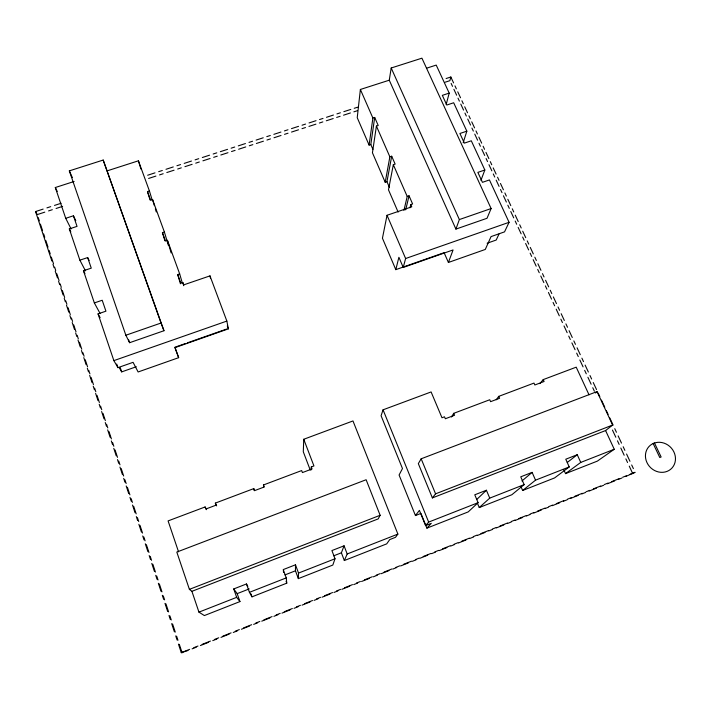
<?xml version="1.0" encoding="UTF-8"?>
<svg xmlns="http://www.w3.org/2000/svg" width="711" height="711" viewBox="0 0 711 711"><rect width="100%" height="100%" fill="white"/><g stroke="black" fill="none" stroke-linecap="round" stroke-linejoin="round"><path stroke-width="1.07" d="M310.227 470.015L303.295 451.787L303.748 439.265L352.976 420.948L397.884 534.094L395.494 537.32L389.744 539.578L386.695 543.871L344.328 560.535L347.19 553.976L344.071 545.808L331.913 550.563L335.014 558.757L332.819 565.058L298.344 578.621L295.474 570.791L295.483 564.801L283.245 569.591L286.266 577.883L286.764 583.171L251.996 596.84L249.428 592.343L246.468 583.962L233.732 588.939L236.665 597.347L239.954 601.577L204.377 615.566L198.947 612.144L191.908 591.33L189.402 589.357L176.808 552.074L366.129 479.738L380.136 515.279L378.19 518.897L191.908 591.33M298.344 578.621L298.522 573.075L295.483 564.801M311.062 469.971L311.302 466.94L313.933 465.945L303.748 439.265M389.264 80.192L455.911 229.102L487.017 218.277L491.114 208.554L421.925 58.178L391.192 67.998L389.264 80.192L360.379 89.47L357.233 117.697L369.098 145.088L370.813 144.52L374.688 117.439L372.884 118.026L369.098 145.088M374.688 117.439L378.208 125.474L376.403 126.06L372.44 152.785L385.211 182.265L386.944 181.678L391.69 156.224L389.868 156.829L385.211 182.265M391.69 156.224L395.147 164.099L393.325 164.712L388.482 189.81L398.124 212.074M403.919 210.456L407.207 196.432L409.047 195.809L412.611 203.959L410.78 204.581L411.758 206.821L387.033 215.282L382.438 238.229L395.805 269.647L444.099 252.689L448.41 262.466L485.284 249.445L491.043 236.603L504.543 231.866L509.076 222.312L489.444 179.936L482.44 182.336L477.854 172.382L484.84 170.009L471.304 140.796L464.363 143.124L459.91 133.481L466.843 131.171L453.68 102.766L446.792 105.032L442.331 95.354L449.201 93.114L436.216 65.092L426.751 68.14M405.697 209.852L409.047 195.809M409.989 207.772L410.78 204.581M395.805 269.647L398.889 257.284L403.235 267.443L453.076 249.943L448.41 262.466M446.099 78.53L450.836 77.001L449.876 80.672L445.175 82.2M446.179 104.499L449.201 93.114M403.235 267.443L405.617 258.52L387.033 215.282M463.163 142.787L466.843 131.171M589.028 394.818L576.212 367.169L543.231 379.603L544.093 381.496L534.841 384.98L533.988 383.087L498.749 396.365L499.593 398.276L490.59 401.671L489.755 399.751L453.725 413.331L454.551 415.268L445.326 418.743L444.508 416.806L441.984 417.757L431.106 391.939L383.06 409.82L381.087 415.748L402.47 468.549L399.084 475.001L415.446 515.555L420.939 513.413L426.911 528.14L468.211 511.902L478.094 502.695L474.77 494.794L486.404 490.243L489.746 498.127L479.25 507.556L477.277 502.89M455.911 229.102L459.359 219.566L391.192 67.998M480.947 180.327L484.84 170.009M344.328 560.535L341.387 552.803L344.071 545.808M499.006 233.99L496.207 240.034L487.133 243.224M421.17 458.791L418.326 463.625L432.377 497.913L605.585 430.555L612.624 425.062L597.027 391.601L421.17 458.791L435.567 493.834L432.377 497.913M451.494 416.993L453.725 413.331M496.234 399.786L498.749 396.365M415.446 515.555L419.41 510.374L425.569 525.589L431.257 523.349L426.911 528.14M539.827 383.629L543.231 379.603M425.569 525.589L428.662 522.087L478.094 502.695M476.894 499.335L486.404 490.243M595.56 392.979L597.027 391.601M521.972 480.965L532.112 472.38L535.525 480.165L522.638 490.492L521.039 486.804M532.112 472.38L520.745 476.823L524.14 484.626L511.849 494.74L479.25 507.556M567.271 462.461L577.261 454.729L580.745 462.417L565.538 473.624L563.903 469.971M577.261 454.729L565.769 459.217L569.235 466.931L554.616 477.916L522.638 490.492M605.585 430.555L614.26 449.263L597.356 461.119L565.538 473.624M625.538 476.566L635.101 472.308L629.964 474.353M178.452 644.122L181.278 652.671L189.633 649.347M193.801 647.694L197.969 646.041M202.128 644.388L210.429 641.082M214.58 639.438L218.721 637.794M222.854 636.149L231.102 632.87M235.225 631.235L239.34 629.599M243.446 627.964L251.65 624.702M255.738 623.076L259.826 621.45M263.914 619.832L272.064 616.588M276.135 614.971L280.196 613.362M284.249 611.744L292.354 608.527M296.398 606.918L300.433 605.319M304.468 603.71L312.52 600.511M316.537 598.92L320.545 597.32M324.554 595.729L332.561 592.547M336.552 590.965L340.542 589.375M344.524 587.793L352.478 584.638M356.442 583.056L360.406 581.482M364.37 579.909L372.271 576.763M376.217 575.199L380.154 573.635M384.091 572.071L391.948 568.951M395.867 567.387L399.786 565.832M403.697 564.276L411.5 561.175M415.402 559.628L419.294 558.082M423.178 556.535L430.937 553.451M434.812 551.914L438.678 550.376M442.544 548.839L450.259 545.772M454.107 544.244L457.955 542.715M461.795 541.187L469.464 538.138M473.286 536.618L477.108 535.099M480.929 533.579L488.555 530.557M492.359 529.046L496.154 527.535M499.949 526.024L507.53 523.012M511.307 521.51L515.084 520.008M518.852 518.515L526.389 515.519M530.148 514.026L533.899 512.533M537.649 511.04L545.133 508.063M548.874 506.579L552.607 505.094M556.331 503.619L563.779 500.66M567.494 499.184L571.2 497.709M574.906 496.234L582.3 493.292M585.997 491.825L589.686 490.359M593.365 488.901L600.724 485.977M604.394 484.52L608.056 483.062M611.718 481.605L619.032 478.699M622.685 477.25L626.329 475.801M181.278 652.671L187.98 650.494M192.121 648.841L196.263 647.197M200.395 645.552L208.643 642.282M212.758 640.638L216.873 639.011M220.979 637.376L229.173 634.114M233.261 632.488L237.35 630.861M241.429 629.244L249.579 626.009M253.649 624.391L257.711 622.774M261.764 621.165L269.86 617.948M273.904 616.339L277.939 614.731M281.974 613.131L290.017 609.931M294.034 608.332L298.042 606.741M302.051 605.15L310.049 601.968M314.04 600.386L318.03 598.795M322.012 597.213L329.957 594.058M333.93 592.476L337.894 590.903M341.849 589.33L349.75 586.193M353.696 584.62L357.633 583.056M361.561 581.491L369.418 578.372M373.337 576.817L377.248 575.252M381.158 573.706L388.97 570.595M392.863 569.049L396.756 567.502M400.64 565.956L408.398 562.872M412.273 561.335L416.139 559.797M420.005 558.259L427.711 555.193M431.568 553.665L435.408 552.136M439.247 550.616L446.917 547.568M450.738 546.048L454.56 544.528M458.382 543.008L465.998 539.978M469.802 538.467L473.597 536.956M477.392 535.454L484.973 532.441M488.75 530.939L492.527 529.437M496.296 527.935L503.832 524.94M507.583 523.447L511.342 521.954M515.093 520.47L522.576 517.492M526.309 516.008L530.042 514.524M533.774 513.04L541.213 510.08M544.928 508.605L548.634 507.13M552.34 505.663L559.735 502.721M563.432 501.255L567.12 499.789M570.8 498.322L578.159 495.398M581.829 493.941L585.491 492.483M589.152 491.025L596.467 488.119M600.111 486.671L603.755 485.222M607.398 483.773L614.668 480.885M618.294 479.445L621.921 478.005M233.732 588.939L237.181 593.632L249.197 588.921M284.88 574.941L295.474 570.791M333.726 555.798L341.387 552.803M198.947 612.144L236.665 597.347M249.428 592.343L286.266 577.883M298.522 573.075L335.014 558.757M347.19 553.976L397.884 534.094M489.746 498.127L524.14 484.626M535.525 480.165L569.235 466.931M580.745 462.417L614.26 449.263M189.402 589.357L380.136 515.279M435.567 493.834L612.624 425.062M206.59 509.689L205.106 506.961L168.089 520.905L178.541 551.807M205.106 506.961L205.826 509.023L216.064 505.157L215.335 503.104L253.791 488.608L254.529 490.643L264.208 486.999L263.461 484.964L301.668 470.566L302.424 472.575L312.067 468.94L311.302 466.94M74.104 181.483L55.307 187.526L65.723 218.304L73.429 215.789L77.037 226.382L69.314 228.915L79.881 260.164L87.657 257.569L91.266 268.145L83.463 270.758L94.35 302.93L102.206 300.255L105.93 311.178L98.056 313.88L113.867 360.628L117.946 367.649L133.081 362.334L138.121 371.977L178.657 357.669L174.933 347.217L185.26 343.591M152.296 200.475L149.426 190.975L147.488 191.606L150.59 200.102L152.518 199.471L164.383 231.99L162.437 232.639L165.476 240.985L167.423 240.327L179.67 273.886L177.706 274.553L180.843 283.191L182.816 282.516L183.678 284.88L209.985 275.877L226.853 321.079L228.364 328.864L174.942 347.635L178.657 357.669M119.155 367.498L121.679 371.889L136.316 366.734M113.867 360.628L226.853 321.079M405.617 258.52L509.076 222.312M187.322 342.862L226.578 329.077M129.606 342.702L163.974 330.731L103.193 160.055L69.331 170.871L125.856 335.236L129.606 342.702L128.522 339.556M125.856 335.236L161.015 323.034L163.974 330.731M459.359 219.566L491.114 208.554M51.885 261.017L35.55 211.558L43.14 209.096M46.926 207.87L50.712 206.643M54.498 205.417L61.102 203.284M147.657 175.235L154.998 172.853M158.66 171.671L162.321 170.48M165.983 169.298L173.28 166.934M176.923 165.752L180.567 164.57M184.202 163.388L191.472 161.041M195.09 159.868L198.716 158.686M202.333 157.522L209.558 155.176M213.158 154.011L216.757 152.847M220.357 151.674L227.547 149.346M231.128 148.19L234.71 147.026M238.292 145.871L245.437 143.551M249.001 142.396L252.565 141.24M256.12 140.094L263.23 137.783M266.776 136.636L270.322 135.49M273.859 134.343L280.925 132.05M284.453 130.913L287.982 129.766M291.501 128.629L298.531 126.345M302.042 125.216L305.543 124.078M309.045 122.941L316.04 120.674M319.532 119.546L323.016 118.417M326.5 117.288L333.45 115.031M336.925 113.911L340.391 112.782M343.857 111.663L350.781 109.423M354.229 108.303L357.677 107.183M44.793 212.145L37.256 214.589L35.55 211.558M48.561 210.918L52.321 209.701M56.071 208.483L62.63 206.35M148.608 178.452L155.905 176.088M159.54 174.906L163.183 173.724M166.818 172.542L174.071 170.187M177.688 169.014L181.305 167.84M184.922 166.667L192.139 164.321M195.738 163.157L199.338 161.992M202.928 160.819L210.101 158.491M213.682 157.327L217.264 156.171M220.837 155.007L227.973 152.696M231.537 151.541L235.101 150.385M238.656 149.23L245.748 146.928M249.294 145.773L252.832 144.626M256.369 143.48L263.434 141.187M266.954 140.04L270.473 138.903M273.993 137.756L281.014 135.481M284.524 134.343L288.026 133.206M291.528 132.068L298.513 129.802M301.997 128.673L305.481 127.536M308.956 126.407L315.906 124.158M319.381 123.03L322.838 121.901M326.305 120.781L333.219 118.541M336.667 117.422L340.116 116.302M343.555 115.182L350.425 112.951M353.865 111.84L357.286 110.729M107.237 170.836L138.414 160.81L149.426 190.975M98.056 313.88L100.118 317.63M246.468 583.962L247.837 586.442M94.35 302.93L100.109 313.533M83.463 270.758L84.956 273.593M79.881 260.164L85.436 270.793M69.314 228.915L70.816 231.875M65.723 218.304L71.082 228.924M87.657 257.569L89.115 260.484M55.307 187.526L57.253 191.455M73.429 215.789L75.784 220.632M654.502 443.033L661.132 456.986L659.781 457.52L653.16 443.557M215.335 503.104L216.651 505.885M450.836 77.001L453.591 82.911M454.978 85.871L456.355 88.839M457.742 91.808L460.524 97.771M461.919 100.766L463.314 103.753M464.71 106.757L467.518 112.773M468.922 115.786L470.327 118.808M471.74 121.83L474.566 127.9M475.988 130.94L477.401 133.988M478.832 137.045L481.685 143.16M483.116 146.235L484.547 149.31M485.977 152.385L488.857 158.562M490.306 161.664L491.745 164.765M493.194 167.867L496.1 174.097M497.558 177.226L499.015 180.354M500.482 183.491L503.406 189.784M504.881 192.93L506.348 196.094M507.823 199.258L510.782 205.603M512.267 208.776L513.751 211.967M515.244 215.157L518.221 221.565M519.723 224.774L521.216 227.991M522.718 231.208L525.731 237.67M527.242 240.913L528.753 244.157M530.273 247.41L533.312 253.925M534.832 257.195L536.361 260.475M537.889 263.754L540.955 270.331M542.493 273.637L544.039 276.935M545.577 280.25L548.679 286.889M550.225 290.221L551.78 293.554M553.345 296.905L556.464 303.606M558.028 306.965L559.601 310.334M561.175 313.702L564.33 320.474M565.912 323.861L567.494 327.264M569.084 330.668L572.266 337.494M573.857 340.925L575.457 344.355M577.065 347.795L580.274 354.682M581.891 358.14L583.5 361.606M585.117 365.072L588.361 372.031M589.988 375.524L591.623 379.016M593.25 382.527L596.529 389.548M598.173 393.076L599.817 396.605M601.462 400.142L604.768 407.234M606.43 410.789L608.092 414.353M609.754 417.926L613.086 425.08M614.766 428.671L616.437 432.27M618.126 435.879L621.494 443.104M623.183 446.73L624.871 450.365M626.569 454.009L629.973 461.306M631.679 464.967L633.394 468.638M451.147 83.409L452.516 86.351M453.894 89.293L456.64 95.203M458.017 98.171L459.404 101.131M460.781 104.108L463.554 110.072M464.95 113.058L466.345 116.053M467.74 119.048L470.54 125.065M471.935 128.078L473.348 131.1M474.752 134.121L477.579 140.191M478.992 143.231L480.405 146.279M481.827 149.337L484.68 155.451M486.102 158.526L487.533 161.593M488.964 164.676L491.843 170.853M493.283 173.946L494.723 177.048M496.171 180.159L499.069 186.389M500.526 189.508L501.984 192.637M503.441 195.774L506.365 202.057M507.832 205.212L509.298 208.367M510.774 211.531L513.724 217.877M515.199 221.05L516.684 224.241M518.168 227.431L521.145 233.83M522.638 237.039L524.14 240.256M525.633 243.473L528.646 249.934M530.148 253.169L531.659 256.422M533.17 259.666L536.201 266.19M537.72 269.451L539.249 272.731M540.778 276.01L543.835 282.587M545.373 285.884L546.91 289.19M548.448 292.497L551.54 299.135M553.087 302.459L554.633 305.801M556.189 309.143L559.308 315.835M560.872 319.195L562.437 322.563M564.01 325.931L567.156 332.695M568.729 336.09L570.311 339.485M571.893 342.889L575.075 349.714M576.665 353.136L578.265 356.567M579.856 359.997L583.064 366.894M584.673 370.342L586.282 373.808M587.899 377.274L591.134 384.233M592.761 387.717L594.378 391.21M612.473 430.084L615.806 437.238M617.468 440.829L619.148 444.419M620.819 448.028L624.178 455.253M625.867 458.871L627.555 462.505M629.253 466.14L632.763 473.695M69.331 170.871L72.371 177.626M360.379 89.47L372.884 118.026M376.403 126.06L389.868 156.829M393.325 164.712L407.207 196.432M370.813 144.52L372.902 149.328M386.944 181.678L389.397 187.34M383.06 409.82L428.662 522.087M227.289 325.976L228.364 328.864M286.053 581.207L286.764 583.171M103.193 160.055L161.015 323.034M250.947 593.872L251.996 596.84M237.181 593.632L239.954 601.577M120.283 367.756L121.679 371.889M116.728 364.041L117.946 367.649M38.252 217.61L39.336 220.863M40.411 224.134L42.571 230.675M43.655 233.955L44.749 237.243M45.833 240.531L48.019 247.135M49.112 250.45L50.205 253.765M51.308 257.089L53.512 263.754M54.614 267.096L55.725 270.447M56.827 273.806L59.057 280.534M60.168 283.902L61.288 287.288M62.408 290.675L64.648 297.465M65.776 300.869L66.905 304.281M68.034 307.703L70.3 314.555M71.438 317.995L72.575 321.443M73.722 324.891L76.006 331.815M77.152 335.281L78.299 338.765M79.454 342.249L81.765 349.234M82.92 352.736L84.085 356.247M85.249 359.766L87.577 366.823M88.751 370.36L89.924 373.906M91.097 377.461L93.452 384.58M94.634 388.153L95.816 391.734M96.998 395.325L99.38 402.515M100.571 406.123L101.762 409.732M102.962 413.358L105.361 420.619M106.57 424.263L107.77 427.915M108.979 431.568L111.405 438.9M112.622 442.58L113.84 446.268M115.058 449.965L117.511 457.369M118.737 461.083L119.963 464.807M121.199 468.531L123.67 476.015M124.914 479.765L126.158 483.524M127.402 487.293L129.9 494.847M131.153 498.633L132.406 502.437M133.659 506.241L136.183 513.866M137.454 517.697L138.716 521.527M139.987 525.376L142.538 533.081M143.818 536.947L145.097 540.822M146.377 544.697L148.954 552.483M150.243 556.393L151.532 560.304M152.829 564.223L155.433 572.088M156.731 576.034L158.038 579.989M159.353 583.944L161.975 591.89M163.29 595.871L164.614 599.871M165.939 603.87L168.587 611.895M169.92 615.922L171.253 619.956M172.586 624L175.27 632.106M176.612 636.176L177.963 640.255M179.314 644.335L182.114 652.822M52.996 264.376L54.107 267.745M55.227 271.122L57.467 277.885M58.586 281.28L59.706 284.684M60.835 288.088L63.092 294.923M64.221 298.353L65.359 301.784M66.496 305.223L68.771 312.12M69.918 315.577L71.056 319.043M72.202 322.518L74.504 329.486M75.659 332.979L76.815 336.472M77.979 339.982L80.299 347.012M81.463 350.541L82.627 354.069M83.8 357.615L86.147 364.716M87.32 368.271L88.502 371.844M89.684 375.417L92.048 382.58M93.239 386.18L94.43 389.779M95.621 393.387L98.011 400.631M99.211 404.257L100.411 407.901M101.62 411.545L104.028 418.85M105.246 422.521L106.454 426.191M107.672 429.871L110.107 437.256M111.334 440.962L112.56 444.668M113.787 448.383L116.249 455.84M117.484 459.582L118.728 463.332M119.963 467.083L122.452 474.619M123.696 478.396L124.949 482.174M126.203 485.969L128.718 493.576M129.98 497.389L131.242 501.211M132.504 505.041L135.046 512.729M136.316 516.577L137.587 520.443M138.867 524.309L141.436 532.068M142.715 535.961L144.004 539.862M145.302 543.773L147.888 551.612M149.186 555.549L150.492 559.486M151.79 563.432L154.411 571.351M155.727 575.323L157.042 579.305M158.357 583.296L160.997 591.294M162.321 595.311L163.654 599.337M164.988 603.363L167.654 611.451M168.996 615.504L170.338 619.565M171.68 623.636L174.382 631.803M175.733 635.901L177.092 640.007M138.414 160.81L140.929 168.996M147.488 191.606L150.083 200.04M152.518 199.471L154.403 205.701M155.345 208.821L156.278 211.94M162.437 232.639L164.899 240.798M164.383 231.99L168.329 245.259M167.423 240.327L171.155 252.947M177.706 274.553L180.434 283.787M179.67 273.886L182.354 283.138M182.816 282.516L183.731 285.698M253.791 488.608L254.245 490.617M209.985 275.877L210.447 278.028M263.461 484.964L263.808 487.008M283.351 570.542L283.582 572.453M653.809 443.255L652.111 444.064A15.74 14.282 45.2 0 0 652.654 469.349A15.74 14.282 45.2 0 0 675.388 460.399A15.74 14.282 45.2 0 0 655.613 442.677L653.809 443.255"/></g></svg>
